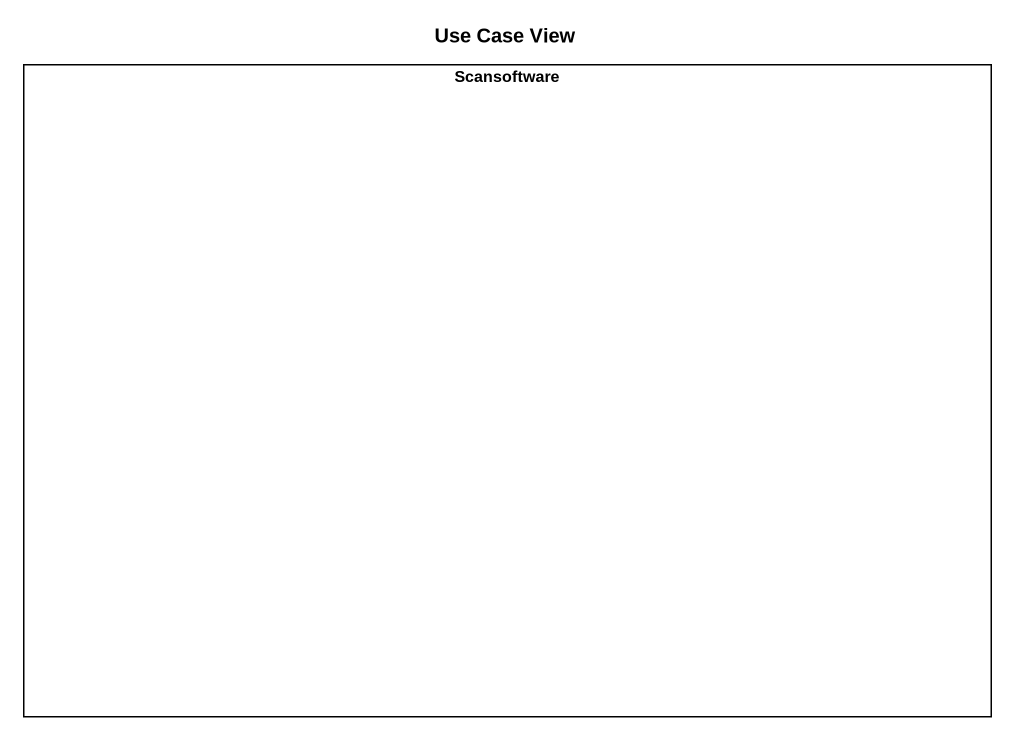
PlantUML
@startuml
title Use Case View
rectangle Scansoftware
@enduml
